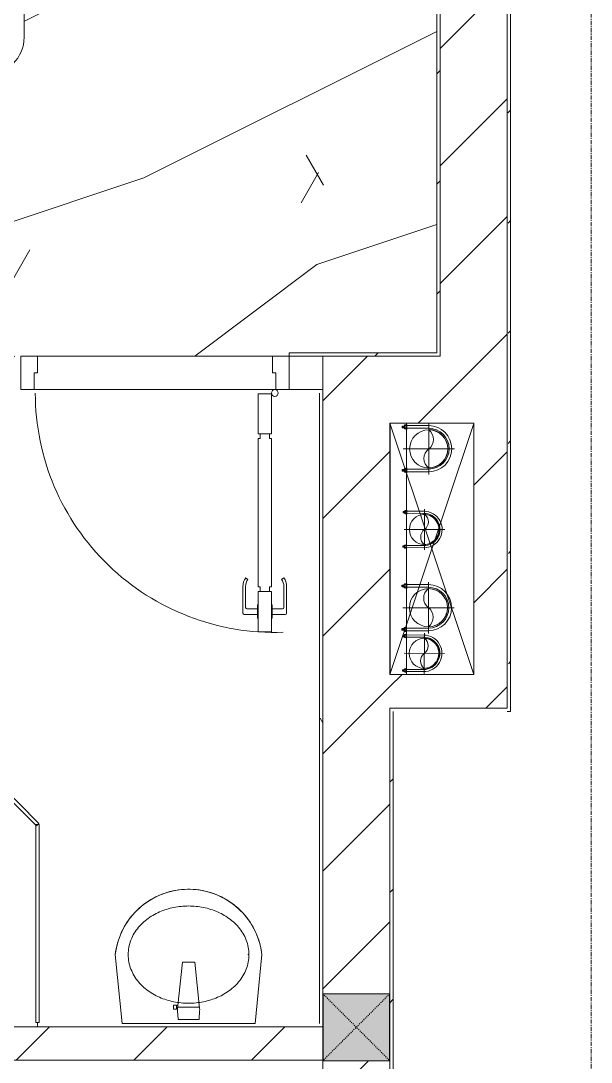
# Model space of a CAD drawing. Header units: millimetres. Extents: x 5121 to 246734, y -48180 to 129206.
# Drawn here: x 40953 to 42653, y 40231 to 43337 of the extents above; entities that cross this region are included whole.
import ezdxf

# ---------------------------------------------------------------- set-up
doc = ezdxf.new("R2010")
doc.units = ezdxf.units.MM
for name, pattern in [('Dash', [6, 3, -3]), ('Grid Line', [22.225, 12.7, -3.175, 3.175, -3.175]), ('IMPORT-CENTER _3_', [10.16, 6.35, -1.27, 1.27, -1.27])]:
    doc.linetypes.add(name, pattern=pattern)
for name, color, linetype, lineweight in [('0-1', 7, 'Continuous', 5), ('0-2', 50, 'Continuous', 9), ('A-DETL-GENF-1', 50, 'Continuous', 9), ('A-DOOR-1', 253, 'Continuous', 9), ('A-DOOR-2', 50, 'Continuous', 9), ('A-FLOR-1', 50, 'Continuous', 9), ('A-FLOR-PATT-1', 9, 'Continuous', 9), ('A-GLAZ-CURT-1', 253, 'Continuous', 9), ('A-GLAZ-CURT-2', 50, 'Continuous', 9), ('A-WALL', 113, 'Continuous', 9), ('A-WALL-1', 250, 'Continuous', 18), ('A-WALL-2', 50, 'Continuous', 9), ('A-WALL-PATT-1', 9, 'Continuous', 9), ('A-WALL-PATT-2', 50, 'Continuous', 9), ('A-WALL-PATT-3', 111, 'Continuous', 9), ('G-IMPT', 8, 'Continuous', 9), ('G-IMPT-2', 8, 'IMPORT-CENTER _3_', 9), ('I-FURN-1', 253, 'Continuous', 9), ('M-EQPM', 50, 'Continuous', 9), ('P-SANR-FIXT-1', 253, 'Continuous', 9), ('P-SANR-FIXT-2', 221, 'Continuous', 9), ('S-COLS', 52, 'Continuous', 9), ('S-COLS-1', 7, 'Continuous', 5), ('S-COLS-5', 52, 'Continuous', 25), ('S-COLS-6', 52, 'Dash', 9), ('S-COLS-HDLN', 52, 'Dash', 9), ('S-GRID-1', 1, 'Grid Line', 9)]:
    doc.layers.add(name, color=color, linetype=linetype, lineweight=lineweight)
pattern_1 = [(45, (0, 0), (-175.3625, 175.3625), [])]
pattern_2 = [(45, (0, 0), (-164.4023, 164.4023), [])]

# ---------------------------------------------------------------- blocks, each defined once
blk = doc.blocks.new('NCV_TKTC_KET CAU_rvt-1-TKCS_MB TỔNG THỂ TẦNG 1')
at = {"layer": 'A-FLOR-1'}
blk.add_line((42052.7, 41386.9), (42052.7, 42136.9), dxfattribs=at)
blk = doc.blocks.new('DOOR_CW_01 CANH MO-PANEL KINH - DIG_02-800x2200-CỬA NHÔM KÍNH-400864-TKCS_MB TỔNG THỂ TẦNG 1')
at = {"layer": 'A-DETL-GENF-1'}
for p, q in [((-347, 772), (-307, 772)), ((-347, 652), (-347, 772)), ((-307, 772), (-307, 652)), ((-392, 637), (-392, 716.5)), ((-349, 720.5), (-388, 720.5)), ((-349, 731.8), (-347, 731.8)), ((-349, 692.2), (-349, 731.8)), ((-347, 692.2), (-347, 731.8)), ((-307, 692.2), (-307, 731.8)), ((-305, 731.8), (-307, 731.8)), ((-305, 692.2), (-305, 731.8)), ((-305, 720.5), (-266, 720.5)), ((-262, 637), (-262, 716.5)), ((-384, 699.5), (-384, 637)), ((-349, 703.5), (-380, 703.5)), ((-347, 692.2), (-349, 692.2)), ((-307, 692.2), (-305, 692.2)), ((-305, 703.5), (-274, 703.5)), ((-270, 699.5), (-270, 637)), ((-307, 652), (-347, 652)), ((-347, 638), (-341, 638)), ((-347, 638), (-347, 196)), ((-313, 652), (-341, 652)), ((-341, 652), (-341, 638)), ((-313, 638), (-313, 652)), ((-307, 638), (-313, 638)), ((-307, 196), (-307, 638)), ((-383.9, 611.2), (-377.3, 615.8)), ((-270.1, 611.2), (-276.7, 615.8)), ((-347, 196), (-341, 196)), ((-341, 196), (-341, 182)), ((-307, 196), (-313, 196)), ((-313, 182), (-313, 196)), ((-307, 182), (-347, 182)), ((-347, 182), (-347, 62)), ((-341, 182), (-313, 182)), ((-307, 62), (-307, 182)), ((-347, 62), (-307, 62))]:
    blk.add_line(p, q, dxfattribs=at)
blk.add_circle((-357, 60), 10, dxfattribs=at)
for centre, radius, start, end in [((-357, 60), 714, 360, 92), ((-388, 716.5), 4, 90, 180), ((-266, 716.5), 4, 0, 90), ((-380, 699.5), 4, 90, 180), ((-274, 699.5), 4, 0, 90), ((-347, 637), 45, 180, 215), ((-347, 637), 37, 180, 215), ((-307, 637), 37, 325, 0), ((-307, 637), 45, 325, 0)]:
    blk.add_arc(centre, radius, start, end, dxfattribs=at)
at = {"layer": 'A-DOOR-2'}
for p, q in [((-360, 50), (-400, 50)), ((-400, 50), (-400, -50)), ((-360, 0), (-360, 50)), ((-357, 50), (-332, 50)), ((400, 50), (360, 50)), ((360, 50), (360, 0)), ((400, -50), (400, 50)), ((-350, 0), (-360, 0)), ((-350, -50), (-350, 0)), ((360, 0), (350, 0)), ((350, 0), (350, -50)), ((-400, -50), (-350, -50)), ((350, -50), (400, -50))]:
    blk.add_line(p, q, dxfattribs=at)
blk = doc.blocks.new('bonruatreo - Chậu rửa-348246-TKCS_MB TỔNG THỂ TẦNG 1')
at = {"layer": 'P-SANR-FIXT-1'}
for p, q in [((-218.6, 205), (-198.4, 0)), ((180.6, 205), (176.4, 205)), ((198.4, 0), (218.6, 205)), ((-198.4, 0), (198.4, 0)), ((165, 0), (-165, 0))]:
    blk.add_line(p, q, dxfattribs=at)
at = {"layer": 'P-SANR-FIXT-1', "flags": 128}
blk.add_lwpolyline([(-218.6, 205), (-217.4, 213.7), (-215.9, 222.4), (-214, 231), (-211.8, 239.5), (-209.3, 247.9), (-206.4, 256.2), (-203.2, 264.4), (-199.6, 272.5), (-195.8, 280.4), (-191.6, 288.1), (-187.1, 295.7), (-182.3, 303.1), (-177.3, 310.3), (-171.9, 317.3), (-166.3, 324.1), (-160.4, 330.6), (-154.2, 336.9), (-147.8, 342.9), (-141.2, 348.7), (-134.3, 354.2), (-127.3, 359.4), (-120, 364.4), (-112.5, 369), (-104.9, 373.4), (-97.1, 377.4), (-89.1, 381.2), (-81, 384.6), (-72.7, 387.6), (-64.4, 390.4), (-55.9, 392.8), (-47.3, 394.8), (-38.7, 396.6), (-30, 397.9), (-21.3, 399), (-12.5, 399.6), (-3.7, 400), (5.1, 399.9), (13.9, 399.6), (22.6, 398.8), (31.4, 397.8), (40.1, 396.3), (48.7, 394.5), (57.2, 392.4), (65.7, 390), (74, 387.2), (82.2, 384.1), (90.3, 380.6), (98.3, 376.8), (106.1, 372.7), (113.7, 368.3), (121.1, 363.6), (128.4, 358.7), (135.4, 353.4), (142.2, 347.8), (148.8, 342), (155.2, 335.9), (161.3, 329.6), (167.2, 323), (172.8, 316.2), (178.1, 309.2), (183.1, 302), (187.8, 294.6), (192.2, 287), (196.4, 279.2), (200.2, 271.3), (203.7, 263.2), (206.8, 255), (209.7, 246.6), (212.2, 238.2), (214.3, 229.7), (216.1, 221.1), (217.6, 212.4), (218.6, 205)], dxfattribs=at)
at = {"layer": 'P-SANR-FIXT-1'}
blk.add_arc((0, 180), 220, 6.525, 173.475, dxfattribs=at)
for points in [[(-180, 205), (-180, 212.4), (-178.6, 227.3), (-172.4, 248.8), (-162.5, 268.9), (-149.4, 287), (-133.8, 303), (-116.1, 316.6), (-96.9, 327.9), (-76.5, 336.8), (-55.2, 343.5), (-33.3, 347.9), (-11.2, 350.1), (11.1, 350.1), (33.3, 347.9), (55.2, 343.5), (76.5, 336.8), (96.9, 327.9), (116.1, 316.6), (133.8, 302.9), (149.5, 287), (162.5, 268.8), (172.4, 248.8), (178.6, 227.3), (180, 212.4), (180, 205)], [(180, 205), (180, 197.6), (178.6, 182.7), (172.4, 161.2), (162.5, 141.2), (149.5, 123), (133.8, 107.1), (116.1, 93.4), (96.9, 82.1), (76.5, 73.2), (55.2, 66.5), (33.3, 62.1), (11.1, 59.9), (-11.2, 59.9), (-33.3, 62.1), (-55.2, 66.5), (-76.5, 73.2), (-96.9, 82.1), (-116.1, 93.4), (-133.8, 107), (-149.4, 123), (-162.5, 141.1), (-172.4, 161.2), (-178.6, 182.7), (-180, 197.6), (-180, 205)]]:
    blk.add_open_spline(points, degree=3, dxfattribs=at)
at = {"layer": 'P-SANR-FIXT-2'}
for p, q in [((-18.5, 182.5), (-32.2, 52.9)), ((18.5, 182.5), (-18.5, 182.5)), ((33, 45.4), (18.5, 182.5)), ((-35.6, 54.2), (-44.7, 54.2)), ((-44.7, 54.2), (-44.7, 42.8)), ((-44.7, 42.8), (-35.6, 42.8)), ((-35.6, 52.9), (-35.6, 54.2)), ((-32.2, 52.9), (-35.6, 52.9)), ((-35.6, 44.2), (-35.6, 52.9)), ((-35.6, 42.8), (-35.6, 44.2)), ((-35.6, 44.2), (-33.1, 44.2)), ((-32.2, 52.9), (-33.1, 44.2)), ((-33, 37.3), (-31.4, 12.2)), ((32.7, 48.5), (-32.7, 48.5)), ((31.4, 12.2), (33, 37.3)), ((-30.2, 11), (30.2, 11))]:
    blk.add_line(p, q, dxfattribs=at)
for centre, radius, start, end in [((5.5, 41.4), 38.7, 175.8543, 186.034), ((-5.5, 41.4), 38.7, 353.966, 6.034), ((-30.1, 12.3), 1.3, 183.5997, 268.7722), ((30.1, 12.3), 1.3, 271.2278, 356.4003)]:
    blk.add_arc(centre, radius, start, end, dxfattribs=at)
blk = doc.blocks.new('System Panel - Glazed-850632-TKCS_MB TỔNG THỂ TẦNG 1')
at = {"layer": 'A-GLAZ-CURT-2'}
for p, q in [((295.3, 5), (-295.3, 5)), ((-295.3, 5), (-295.3, -5)), ((295.3, -5), (295.3, 5)), ((-295.3, -5), (295.3, -5))]:
    blk.add_line(p, q, dxfattribs=at)
blk = doc.blocks.new('System Panel - Glazed-850633-TKCS_MB TỔNG THỂ TẦNG 1')
at = {"layer": 'A-GLAZ-CURT-2'}
for p, q in [((316.6, 5), (-316.6, 5)), ((-316.6, 5), (-316.6, -5)), ((316.6, -5), (316.6, 5)), ((-316.6, -5), (316.6, -5))]:
    blk.add_line(p, q, dxfattribs=at)
blk = doc.blocks.new('GIUONG NGU-2TAB-1600x2000 - GIUONG NGU-2TAB-1600x2000-842839-TKCS_MB TỔNG THỂ TẦNG 1')
at = {"layer": 'I-FURN-1'}
for p, q in [((8.5, 0), (8.5, -50)), ((458.5, -50), (458.5, 0)), ((458.5, 0), (458.5, -50)), ((2108.2, -50), (2108.2, 0)), ((2108.2, 0), (2108.2, -50)), ((2558.2, -50), (2558.2, 0)), ((458.5, -50), (8.5, -50)), ((8.5, -50), (8.5, -450.3)), ((8.5, -50), (458.5, -50)), ((458.5, -50), (8.5, -50)), ((8.5, -50), (8.5, -450.3)), ((458.5, -450.3), (458.5, -50)), ((2108.2, -50), (458.5, -50)), ((458.5, -50), (458.5, -1938.9)), ((458.5, -50), (2108.2, -50)), ((458.5, -1938.9), (458.5, -50)), ((458.5, -450.3), (458.5, -50)), ((458.5, -50), (2108.2, -50)), ((2558.2, -50), (2108.2, -50)), ((2108.2, -50), (2108.2, -450.3)), ((2108.2, -1938.9), (2108.2, -50)), ((2108.2, -50), (2558.2, -50)), ((2108.2, -50), (2558.2, -50)), ((2108.2, -450.3), (2108.2, -50)), ((2108.2, -50), (2108.2, -1938.9)), ((2558.2, -450.3), (2558.2, -50)), ((2558.2, -50), (2558.2, -450.3)), ((233.5, -86.8), (233.5, -413.5)), ((2333.2, -86.8), (2333.2, -413.5)), ((508.5, -100), (2058.2, -100)), ((508.5, -1938.9), (508.5, -100)), ((2058.2, -100), (2058.2, -1938.9)), ((120.2, -250.2), (346.8, -250.2)), ((2446.5, -250.2), (2219.8, -250.2)), ((8.5, -450.3), (458.5, -450.3)), ((8.5, -450.3), (458.5, -450.3)), ((2108.2, -450.3), (2558.2, -450.3)), ((2558.2, -450.3), (2108.2, -450.3)), ((1997.1, -2000), (569.6, -2000)), ((569.6, -2050), (1997.1, -2050)), ((1997.1, -2050), (569.6, -2050))]:
    blk.add_line(p, q, dxfattribs=at)
for centre in [(233.5, -250.2), (2333.2, -250.2)]:
    blk.add_circle(centre, 150.7, dxfattribs=at)
for centre, radius, start, end in [((569.6, -1938.9), 111.1, 180, 270), ((569.6, -1938.9), 111.1, 180, 270), ((569.6, -1938.9), 61.1, 180, 270), ((1997.1, -1938.9), 111.1, 270, 360), ((1997.1, -1938.9), 61.1, 270, 0), ((1997.1, -1938.9), 111.1, 270, 0)]:
    blk.add_arc(centre, radius, start, end, dxfattribs=at)
blk = doc.blocks.new('NCV_TKTC_TANG 1_rvt-1-TKCS_MB TỔNG THỂ TẦNG 1')
at = {"layer": 'A-FLOR-PATT-1'}
h = blk.add_hatch(dxfattribs=at)
h.set_pattern_fill('FP_6', color=256, style=0, pattern_type=2)
h.set_pattern_definition([(0, (0, 0), (2519.68, 629.92), [103.937, -1785.823, 103.937, -1785.823, -10078.72]), (0, (0, 0), (2519.68, 629.92), [-3779.52, 103.937, -3675.583, 103.937, -1785.823, -4409.44]), (0, (0, 0), (2519.68, 629.92), [-9448.8, 103.937, -1155.903, 103.937, -3045.663]), (120, (944.9, 314.96), (-1805.367, 1867.147), [103.937, -1785.823, 103.937, -11864.543]), (120, (944.9, 314.96), (-1805.367, 1867.147), [-1993.697, -1785.823, 103.937, -3675.583, -6299.2]), (120, (944.9, 314.96), (-1805.367, 1867.147), [-7559.04, 103.937, -1785.823, 103.937, -4305.503]), (120, (944.9, 314.96), (-1805.367, 1867.147), [-9552.737, -1155.903, 103.937, -3045.663]), (240, (1259.84, 1574.8), (-714.313, -2497.067), [103.937, -1785.823, 103.937, -11864.543]), (240, (1259.84, 1574.8), (-714.313, -2497.067), [-1993.697, -1785.823, 103.937, -3675.583, -6299.2]), (240, (1259.84, 1574.8), (-714.313, -2497.067), [-7559.04, 103.937, -1785.823, 103.937, -4305.503]), (240, (1259.84, 1574.8), (-714.313, -2497.067), [-9552.737, -1155.903, 103.937, -3045.663])])
h.paths.add_polyline_path([(41002.6, 42336.9), (41752.6, 42336.9), (41752.6, 42346.9), (42192.6, 42346.9), (42192.6, 43726.9), (41642.6, 43726.9), (41642.6, 45226.9), (41412.3, 45226.9), (41412.3, 44776.6), (40962.3, 44776.6), (40961.8, 43284.4), (40958.5, 43259.3), (40947.4, 43232.5), (40927.5, 43207.8), (40906.7, 43191.8), (40879.9, 43180.7), (40851.2, 43176.9), (39423.7, 43176.9), (39395, 43180.7), (39364.3, 43194.8), (39345.2, 43209.5), (39327.5, 43232.5), (39316.4, 43259.3), (39312.6, 43288), (39312.6, 44776.6), (38862.6, 44776.6), (38862.6, 45126.9), (38852.6, 45126.9), (38852.6, 45136.9), (38152.6, 45136.9), (38152.6, 45126.9), (38162.6, 45126.9), (38162.6, 43336.9), (38152.6, 43336.9), (38152.6, 42436.9), (38162.6, 42436.9), (38162.6, 42346.9), (39252.6, 42346.9), (39252.6, 42596.9), (40852.6, 42596.9), (40852.6, 42346.9), (40952.6, 42346.9), (40952.6, 42336.9), (40992.6, 42336.9)])
h = blk.add_hatch(dxfattribs=at)
h.set_pattern_fill('FP_4', color=256, style=0, pattern_type=2)
h.set_pattern_definition([(216.87, (516.46, 1291.15), (3873.4454, 2582.3069), [645.575, -5810.175]), (206.565, (1291.15, 903.8), (-1291.1515, -1291.149), [1443.55, -1443.55]), (198.435, (1291.15, 258.23), (-2582.2983, -1291.1527), [816.596, -3266.38])])
h.paths.add_polyline_path([(41002.6, 42336.9), (41752.6, 42336.9), (41752.6, 42346.9), (42192.6, 42346.9), (42192.6, 43726.9), (41642.6, 43726.9), (41642.6, 45226.9), (41412.3, 45226.9), (41412.3, 44776.6), (40962.3, 44776.6), (40961.8, 43284.4), (40958.5, 43259.3), (40947.4, 43232.5), (40927.5, 43207.8), (40906.7, 43191.8), (40879.9, 43180.7), (40851.2, 43176.9), (39423.7, 43176.9), (39395, 43180.7), (39364.3, 43194.8), (39345.2, 43209.5), (39327.5, 43232.5), (39316.4, 43259.3), (39312.6, 43288), (39312.6, 44776.6), (38862.6, 44776.6), (38862.6, 45126.9), (38852.6, 45126.9), (38852.6, 45136.9), (38152.6, 45136.9), (38152.6, 45126.9), (38162.6, 45126.9), (38162.6, 43336.9), (38152.6, 43336.9), (38152.6, 42436.9), (38162.6, 42436.9), (38162.6, 42346.9), (39252.6, 42346.9), (39252.6, 42596.9), (40852.6, 42596.9), (40852.6, 42346.9), (40952.6, 42346.9), (40952.6, 42336.9), (40992.6, 42336.9)])
at = {"layer": 'A-WALL-PATT-1'}
h = blk.add_hatch(dxfattribs=at)
h.set_pattern_fill('FP_2', color=256, style=0, pattern_type=2)
h.set_pattern_definition(pattern_1)
h.paths.add_polyline_path([(40952.6, 42236.9), (40952.6, 42336.9), (40052.6, 42336.9), (40052.6, 42236.9), (40927.5, 42236.9)])
h.paths.add_polyline_path([(41852.6, 42236.9), (41852.6, 42336.9), (41752.6, 42336.9), (41752.6, 42236.9)])
h = blk.add_hatch(dxfattribs=at)
h.set_pattern_fill('FP_11', color=256, style=0, pattern_type=2)
h.set_pattern_definition([(0, (0, 0), (1259.84, 314.96), [103.937, -840.943, 103.937, -840.943, -5039.36]), (0, (0, 0), (1259.84, 314.96), [-1889.76, 103.937, -1785.823, 103.937, -840.943, -2204.72]), (0, (0, 0), (1259.84, 314.96), [-4724.4, 103.937, -525.983, 103.937, -1470.863]), (120, (472.44, 157.48), (-902.6834, 933.5734), [103.937, -840.943, 103.937, -5880.303]), (120, (472.44, 157.48), (-902.6834, 933.5734), [-1048.817, -840.943, 103.937, -1785.823, -3149.6]), (120, (472.44, 157.48), (-902.6834, 933.5734), [-3779.52, 103.937, -840.943, 103.937, -2100.783]), (120, (472.44, 157.48), (-902.6834, 933.5734), [-4828.337, -525.983, 103.937, -1470.863]), (240, (629.92, 787.4), (-357.1566, -1248.5334), [103.937, -840.943, 103.937, -5880.303]), (240, (629.92, 787.4), (-357.1566, -1248.5334), [-1048.817, -840.943, 103.937, -1785.823, -3149.6]), (240, (629.92, 787.4), (-357.1566, -1248.5334), [-3779.52, 103.937, -840.943, 103.937, -2100.783]), (240, (629.92, 787.4), (-357.1566, -1248.5334), [-4828.337, -525.983, 103.937, -1470.863])])
h.paths.add_polyline_path([(41842.6, 40346.9), (41852.6, 40346.9), (41852.6, 42226.9), (41842.6, 42226.9), (41842.6, 40436.4)])
h = blk.add_hatch(dxfattribs=at)
h.set_pattern_fill('FP_2', color=256, style=0, pattern_type=2)
h.set_pattern_definition(pattern_1)
h.paths.add_polyline_path([(41852.6, 40236.9), (41852.6, 40336.9), (40052.6, 40336.9), (40052.6, 40236.9), (41544.9, 40236.9)])
h.paths.add_polyline_path([(38152.6, 40236.9), (39952.6, 40236.9), (39952.6, 40336.9), (38152.6, 40336.9), (38152.6, 40242.2)])
at = {"layer": 'A-WALL-PATT-2'}
h = blk.add_hatch(dxfattribs=at)
h.set_pattern_fill('FP_10', color=256, style=0, pattern_type=2)
h.set_pattern_definition(pattern_2)
h.paths.add_polyline_path([(42202.6, 42346.9), (42202.6, 45236.9), (42192.6, 45236.6), (42192.6, 42346.9)])
h = blk.add_hatch(dxfattribs=at)
h.set_pattern_fill('FP_10', color=256, style=0, pattern_type=2)
h.set_pattern_definition(pattern_2)
h.paths.add_polyline_path([(38458.1, 42336.9), (40952.6, 42336.9), (40952.6, 42346.9), (38152.6, 42346.9), (38152.6, 42336.9), (38162.6, 42336.9)])
h.paths.add_polyline_path([(42192.6, 42336.9), (42202.6, 42336.9), (42202.6, 42346.9), (41752.6, 42346.9), (41752.6, 42336.9), (42162.2, 42336.9)])
h = blk.add_hatch(dxfattribs=at)
h.set_pattern_fill('FP_10', color=256, style=0, pattern_type=2)
h.set_pattern_definition(pattern_2)
h.paths.add_polyline_path([(41852.6, 37236.9), (41852.6, 37387.8), (41842.6, 37387.8), (41842.6, 37236.9)])
h.paths.add_polyline_path([(41842.6, 38477.8), (41852.6, 38477.8), (41852.6, 40236.9), (41842.6, 40235.7), (41842.6, 39126.9)])
at = {"layer": 'A-FLOR-1'}
for p, q in [((41002.6, 42336.9), (41702.6, 42336.9)), ((41702.6, 42336.9), (41002.6, 42336.9)), ((40992.6, 42236.9), (41712.6, 42236.9)), ((41852.6, 42226.9), (41852.6, 42236.9)), ((41002.6, 40348.9), (41002.6, 40336.9)), ((41852.6, 40336.9), (41852.6, 40346.9))]:
    blk.add_line(p, q, dxfattribs=at)
at = {"layer": 'A-WALL-1'}
for p, q in [((42192.6, 45226.9), (42192.6, 42346.9)), ((42202.6, 42346.9), (42202.6, 45236.9)), ((42192.6, 42346.9), (41752.6, 42346.9)), ((41752.6, 42346.9), (41752.6, 42336.9)), ((41852.6, 42236.9), (41852.6, 42336.9)), ((41852.6, 42336.9), (42202.6, 42336.9)), ((42202.6, 42336.9), (42202.6, 42346.9)), ((41842.6, 42226.9), (41842.6, 40346.9)), ((41852.6, 40346.9), (41852.6, 42226.9)), ((41852.6, 40336.9), (40052.6, 40336.9)), ((41852.6, 40236.9), (41852.6, 40336.9)), ((40052.6, 40236.9), (41852.6, 40236.9)), ((41852.6, 40236.9), (41842.6, 40236.9)), ((41852.6, 38477.8), (41852.6, 40236.9))]:
    blk.add_line(p, q, dxfattribs=at)
at = {"layer": 'A-WALL-2'}
for p, q in [((41002.6, 42336.9), (41702.6, 42336.9)), ((41852.6, 42336.9), (41752.6, 42336.9)), ((41752.6, 42336.9), (41852.6, 42336.9)), ((41752.6, 42236.9), (41852.6, 42236.9))]:
    blk.add_line(p, q, dxfattribs=at)
at = {"layer": 'A-DOOR-1', "rotation": 180}
blk.add_blockref('DOOR_CW_01 CANH MO-PANEL KINH - DIG_02-800x2200-CỬA NHÔM KÍNH-400864-TKCS_MB TỔNG THỂ TẦNG 1', (41352.6, 42286.9), dxfattribs=at)
at = {"layer": 'A-GLAZ-CURT-1'}
for name, p, rotation in [('System Panel - Glazed-850633-TKCS_MB TỔNG THỂ TẦNG 1', (40778.7, 41163.5), 135.0000000000007), ('System Panel - Glazed-850632-TKCS_MB TỔNG THỂ TẦNG 1', (41002.6, 40644.3), 90.0000000000005)]:
    blk.add_blockref(name, p, dxfattribs=dict(at, rotation=rotation))
at = {"layer": 'I-FURN-1'}
blk.add_blockref('GIUONG NGU-2TAB-1600x2000 - GIUONG NGU-2TAB-1600x2000-842839-TKCS_MB TỔNG THỂ TẦNG 1', (38854.1, 45226.9), dxfattribs=at)
at = {"layer": 'P-SANR-FIXT-1'}
blk.add_blockref('bonruatreo - Chậu rửa-348246-TKCS_MB TỔNG THỂ TẦNG 1', (41452.6, 40346.9), dxfattribs=at)
blk = doc.blocks.new('TKTC_XREF_251221_MB TANG 1 - TKTC_XREF_260130_MB TANG 1_dwg_CUM U_DN100-V204-TKCS_MB TỔNG THỂ TẦNG 1')
at = {"layer": 'G-IMPT'}
for p, q in [((-79.1, 66.6), (-79.1, 63.4)), ((-76.6, 66.6), (-76.6, 63.4)), ((-74.6, 66.6), (-74.6, 63.4)), ((-72.7, 69.3), (-72.7, 60.7)), ((-66.9, 67.9), (-71.7, 67.9)), ((-66.9, 62.1), (-71.7, 62.1)), ((-65, 69), (0, 69)), ((-79.1, -63.4), (-79.1, -66.6)), ((-76.6, -63.4), (-76.6, -66.6)), ((-74.6, -63.4), (-74.6, -66.6)), ((-72.7, -60.7), (-72.7, -69.3)), ((-66.9, -62.1), (-71.7, -62.1)), ((-66.9, -67.9), (-71.7, -67.9)), ((-65, -69), (0, -69))]:
    blk.add_line(p, q, dxfattribs=at)
at = {"layer": 'G-IMPT', "flags": 128}
for points in [[(-72.7, 67.6), (-78.1, 67.6), (-78.1, 62.4), (-72.7, 62.4)], [(-71.7, 59.2), (-66.9, 59.2), (-66.9, 70.8), (-71.7, 70.8)], [(-66.9, 70.8), (-66.9, 72.7), (-65, 72.7), (-65, 57.3), (-66.9, 57.3), (-66.9, 59.2)], [(-65, 61), (0, 61), (0, 57)], [(-72.7, -62.4), (-78.1, -62.4), (-78.1, -67.6), (-72.7, -67.6)], [(-71.7, -70.8), (-66.9, -70.8), (-66.9, -59.2), (-71.7, -59.2)], [(-66.9, -59.2), (-66.9, -57.3), (-65, -57.3), (-65, -72.7), (-66.9, -72.7), (-66.9, -70.8)], [(-65, -61), (0, -61), (0, -57)]]:
    blk.add_lwpolyline(points, dxfattribs=at)
at = {"layer": 'G-IMPT'}
for centre, radius, start, end in [((-78.1, 66.6), 0.96, 90, 180), ((-78.1, 63.4), 0.96, 180, 270), ((-71.1, 69.3), 1.56, 112.6199, 247.3801), ((-67.9, 65), 4.8, 143.1301, 216.8699), ((-71.1, 60.7), 1.56, 112.6199, 247.3801), ((0, 0), 69, 270, 90), ((0, 0), 61, 270, 90), ((0, 0), 57, 270, 90), ((-78.1, -63.4), 0.96, 90, 180), ((-78.1, -66.6), 0.96, 180, 270), ((-71.1, -60.7), 1.56, 112.6199, 247.3801), ((-67.9, -65), 4.8, 143.1301, 216.8699), ((-71.1, -69.3), 1.56, 112.6199, 247.3801)]:
    blk.add_arc(centre, radius, start, end, dxfattribs=at)
blk = doc.blocks.new('TKTC_XREF_251221_MB TANG 1 - TKTC_XREF_260130_MB TANG 1_dwg_$cc-V205-TKCS_MB TỔNG THỂ TẦNG 1')
at = {"layer": 'G-IMPT'}
blk.add_circle((0, 0), 0.5, dxfattribs=at)
for centre, radius, start, end in [((0, 0), 0.5, 90, 270), ((0.188, 0.25), 0.313, 126.8699, 233.1301), ((-0.188, -0.25), 0.313, 306.8699, 53.1301)]:
    blk.add_arc(centre, radius, start, end, dxfattribs=at)
at = {"layer": 'G-IMPT-2'}
for p, q in [((0, -0.673), (0, 0.673)), ((-0.673, 0), (0.673, 0))]:
    blk.add_line(p, q, dxfattribs=at)
blk = doc.blocks.new('TKTC_XREF_251221_MB TANG 1 - TKTC_XREF_260130_MB TANG 1_dwg_$cc-4202114-TKCS_MB TỔNG THỂ TẦNG 1')
at = {"layer": 'G-IMPT'}
blk.add_circle((0, 0), 0.5, dxfattribs=at)
for centre, radius, start, end in [((0, 0), 0.5, 90, 270), ((0.188, 0.25), 0.313, 126.8699, 233.1301), ((-0.188, -0.25), 0.313, 306.8699, 53.1301)]:
    blk.add_arc(centre, radius, start, end, dxfattribs=at)
at = {"layer": 'G-IMPT-2'}
for p, q in [((0, -0.673), (0, 0.673)), ((-0.673, 0), (0.673, 0))]:
    blk.add_line(p, q, dxfattribs=at)
blk = doc.blocks.new('TKTC_XREF_251221_MB TANG 1 - TKTC_XREF_260130_MB TANG 1_dwg_CUM U_DN100-4202115-TKCS_MB TỔNG THỂ TẦNG 1')
at = {"layer": 'G-IMPT'}
blk.add_hatch(color=256, dxfattribs=at).paths.add_polyline_path([(0, -61), (0.5, -56.9), (25.7, -50.5), (36.6, -43.1), (47.8, -30.5), (54.6, -15.8), (55.1, -14.8), (57, 0), (52.8, 20.1), (43.1, 36.6), (30.5, 47.8), (15.8, 54.6), (14.8, 55.1), (0, 58.9), (0, 61), (28.5, 53.7), (40.3, 45.3), (49.4, 35), (55.1, 25.1), (59.4, 11.9), (59.4, -11.9), (53.7, -28.5), (45.3, -40.3), (35, -49.4), (25.1, -55.1), (14.8, -59.1), (0.5, -60.9)])
for p, q in [((-79.1, 66.6), (-79.1, 63.4)), ((-76.6, 66.6), (-76.6, 63.4)), ((-74.6, 66.6), (-74.6, 63.4)), ((-72.7, 69.3), (-72.7, 60.7)), ((-66.9, 67.9), (-71.7, 67.9)), ((-65, 69), (0, 69)), ((-66.9, 62.1), (-71.7, 62.1)), ((-72.7, -60.7), (-72.7, -69.3)), ((-66.9, -62.1), (-71.7, -62.1)), ((-79.1, -63.4), (-79.1, -66.6)), ((-76.6, -63.4), (-76.6, -66.6)), ((-74.6, -63.4), (-74.6, -66.6)), ((-66.9, -67.9), (-71.7, -67.9)), ((-65, -69), (0, -69))]:
    blk.add_line(p, q, dxfattribs=at)
at = {"layer": 'G-IMPT', "flags": 128}
for points in [[(-72.7, 67.6), (-78.1, 67.6), (-78.1, 62.4), (-72.7, 62.4)], [(-71.7, 59.2), (-66.9, 59.2), (-66.9, 70.8), (-71.7, 70.8)], [(-66.9, 70.8), (-66.9, 72.7), (-65, 72.7), (-65, 57.3), (-66.9, 57.3), (-66.9, 59.2)], [(-65, 61), (0, 61), (0, 57)], [(-71.7, -70.8), (-66.9, -70.8), (-66.9, -59.2), (-71.7, -59.2)], [(-66.9, -59.2), (-66.9, -57.3), (-65, -57.3), (-65, -72.7), (-66.9, -72.7), (-66.9, -70.8)], [(-65, -61), (0, -61), (0, -57)], [(-72.7, -62.4), (-78.1, -62.4), (-78.1, -67.6), (-72.7, -67.6)]]:
    blk.add_lwpolyline(points, dxfattribs=at)
at = {"layer": 'G-IMPT'}
for centre, radius, start, end in [((-78.1, 66.6), 0.96, 90, 180), ((-78.1, 63.4), 0.96, 180, 270), ((-71.1, 69.3), 1.56, 112.6199, 247.3801), ((-67.9, 65), 4.8, 143.1301, 216.8699), ((0, 0), 69, 270, 90), ((-71.1, 60.7), 1.56, 112.6199, 247.3801), ((0, 0), 61, 270, 90), ((0, 0), 57, 270, 90), ((-71.1, -60.7), 1.56, 112.6199, 247.3801), ((-67.9, -65), 4.8, 143.1301, 216.8699), ((-78.1, -63.4), 0.96, 90, 180), ((-78.1, -66.6), 0.96, 180, 270), ((-71.1, -69.3), 1.56, 112.6199, 247.3801)]:
    blk.add_arc(centre, radius, start, end, dxfattribs=at)
blk = doc.blocks.new('TKTC_XREF_251221_MB TANG 1 - TKTC_XREF_260130_MB TANG 1_dwg_$cc-V203-TKCS_MB TỔNG THỂ TẦNG 1')
at = {"layer": 'G-IMPT'}
blk.add_circle((0, 0), 0.5, dxfattribs=at)
for centre, radius, start, end in [((0, 0), 0.5, 90, 270), ((0.188, 0.25), 0.313, 126.8699, 233.1301), ((-0.188, -0.25), 0.313, 306.8699, 53.1301)]:
    blk.add_arc(centre, radius, start, end, dxfattribs=at)
at = {"layer": 'G-IMPT-2'}
for p, q in [((0, -0.673), (0, 0.673)), ((-0.673, 0), (0.673, 0))]:
    blk.add_line(p, q, dxfattribs=at)
blk = doc.blocks.new('TKTC_XREF_251221_MB TANG 1 - TKTC_XREF_260130_MB TANG 1_dwg_$cc-4202116-TKCS_MB TỔNG THỂ TẦNG 1')
at = {"layer": 'G-IMPT'}
blk.add_circle((0, 0), 0.5, dxfattribs=at)
for centre, radius, start, end in [((0, 0), 0.5, 90, 270), ((0.188, 0.25), 0.313, 126.8699, 233.1301), ((-0.188, -0.25), 0.313, 306.8699, 53.1301)]:
    blk.add_arc(centre, radius, start, end, dxfattribs=at)
at = {"layer": 'G-IMPT-2'}
for p, q in [((0, -0.673), (0, 0.673)), ((-0.673, 0), (0.673, 0))]:
    blk.add_line(p, q, dxfattribs=at)
blk = doc.blocks.new('TKTC_XREF_251221_MB TANG 1 - TKTC_XREF_260130_MB TANG 1_dwg-4202109-TKCS_MB TỔNG THỂ TẦNG 1')
at = {"layer": 'G-IMPT'}
blk.add_line((-161098.4, -359209.7), (-161098.4, -359959.7), dxfattribs=at)
at = {"layer": 'G-IMPT', "flags": 128}
blk.add_lwpolyline([(-161089, -359959.7), (-161049.2, -359959.5), (-161049.2, -359209.7)], dxfattribs=at)
at = {"extrusion": (0, 0, -1)}
for name, p, xscale, yscale, zscale, rotation in [('TKTC_XREF_251221_MB TANG 1 - TKTC_XREF_260130_MB TANG 1_dwg_CUM U_DN100-4202115-TKCS_MB TỔNG THỂ TẦNG 1', (160983.4, -359285.7), 0.9975000000000005, 0.9975000000000005, -0.9975000000000005, 180.0467435561312), ('TKTC_XREF_251221_MB TANG 1 - TKTC_XREF_260130_MB TANG 1_dwg_$cc-V203-TKCS_MB TỔNG THỂ TẦNG 1', (160983.4, -359286.6), 113.7150000000092, 113.7150000000092, -113.7150000000092, 0.04476088158440977), ('TKTC_XREF_251221_MB TANG 1 - TKTC_XREF_260130_MB TANG 1_dwg_$cc-4202116-TKCS_MB TỔNG THỂ TẦNG 1', (160995.9, -359526.8), 90.00000000005133, 90.00000000005133, -90.00000000005132, 0.419778997776333), ('TKTC_XREF_251221_MB TANG 1 - TKTC_XREF_260130_MB TANG 1_dwg_CUM U_DN100-4202115-TKCS_MB TỔNG THỂ TẦNG 1', (160984.2, -359760), 0.9974999999999966, 0.9974999999999966, -0.9974999999999966, 180.0467435564899), ('TKTC_XREF_251221_MB TANG 1 - TKTC_XREF_260130_MB TANG 1_dwg_$cc-V205-TKCS_MB TỔNG THỂ TẦNG 1', (160996.4, -359896.2), 90.0000000000512, 90.0000000000512, -90.0000000000512, 0.419778997776333)]:
    blk.add_blockref(name, p, dxfattribs=dict(at, xscale=xscale, yscale=yscale, zscale=zscale, rotation=rotation))
for name, p, xscale, yscale, zscale, rotation in [('TKTC_XREF_251221_MB TANG 1 - TKTC_XREF_260130_MB TANG 1_dwg_CUM U_DN100-V204-TKCS_MB TỔNG THỂ TẦNG 1', (-160997.8, -359526.8), 0.7894736842105257, 0.7894736842105257, 0.7894736842105257, 359.5802210006296), ('TKTC_XREF_251221_MB TANG 1 - TKTC_XREF_260130_MB TANG 1_dwg_$cc-4202114-TKCS_MB TỔNG THỂ TẦNG 1', (-160984.2, -359760), 113.7150000000092, 113.7150000000092, 113.7150000000092, 179.9532564459116), ('TKTC_XREF_251221_MB TANG 1 - TKTC_XREF_260130_MB TANG 1_dwg_CUM U_DN100-V204-TKCS_MB TỔNG THỂ TẦNG 1', (-160998.3, -359896.2), 0.7894736842105242, 0.7894736842105242, 0.7894736842105242, 359.5802210006287)]:
    blk.add_blockref(name, p, dxfattribs=dict(xscale=xscale, yscale=yscale, zscale=zscale, rotation=rotation))
blk = doc.blocks.new('TKTC_XREF_251221_MB TANG 1 - TKTC_XREF_251221_MB TANG 1-2038492-TKCS_MB TỔNG THỂ TẦNG 1')
blk.add_blockref('TKTC_XREF_251221_MB TANG 1 - TKTC_XREF_260130_MB TANG 1_dwg-4202109-TKCS_MB TỔNG THỂ TẦNG 1', (169499.1, 384109.7))
blk = doc.blocks.new('G1_SOF - BO TRU - 200x200-3050151-TKCS_MB TỔNG THỂ TẦNG 1')
at = {"layer": 'S-COLS-HDLN'}
for p, q in [((-100, 100), (100, -100)), ((100, 100), (-100, -100))]:
    blk.add_line(p, q, dxfattribs=at)

msp = doc.modelspace()

# ---------------------------------------------------------------- hatches: boundary and pattern name
at = {"layer": 'A-WALL-PATT-3'}
h = msp.add_hatch(dxfattribs=at)
h.set_pattern_fill('FP_43', color=256, style=0, pattern_type=2)
h.set_pattern_definition(pattern_2)
h.paths.add_polyline_path([(42406.2, 41276.9), (42412.6, 41276.9), (42412.6, 45446.9), (42402.6, 45446.9), (42406.1, 41276.9)])
h = msp.add_hatch(dxfattribs=at)
h.set_pattern_fill('FP_1', color=256, style=0, pattern_type=2)
h.set_pattern_definition(pattern_1)
h.paths.add_polyline_path([(42270.7, 42336.9), (42402.6, 42336.9), (42402.6, 45236.9), (42202.6, 45236.9), (42202.6, 42336.9)])
h = msp.add_hatch(dxfattribs=at)
h.set_pattern_fill('FP_1', color=256, style=0, pattern_type=2)
h.set_pattern_definition(pattern_1)
h.paths.add_polyline_path([(42302.7, 42136.9), (42402.6, 42136.9), (42402.6, 42336.9), (41852.6, 42336.9), (41852.6, 42136.9), (42302.6, 42136.9)])
h = msp.add_hatch(dxfattribs=at)
h.set_pattern_fill('FP_1', color=256, style=0, pattern_type=2)
h.set_pattern_definition(pattern_1)
h.paths.add_polyline_path([(42052.6, 41286.9), (42052.5, 42136.9), (41852.6, 42136.9), (41852.6, 41286.9), (42052.5, 41286.9)])
h = msp.add_hatch(dxfattribs=at)
h.set_pattern_fill('FP_1', color=256, style=0, pattern_type=2)
h.set_pattern_definition(pattern_1)
h.paths.add_polyline_path([(42402.6, 41386.9), (42402.6, 41386.9), (42402.6, 42136.9), (42302.6, 42136.6), (42302.9, 41386.9), (42390.8, 41386.9)])
h = msp.add_hatch(dxfattribs=at)
h.set_pattern_fill('FP_1', color=256, style=0, pattern_type=2)
h.set_pattern_definition(pattern_1)
h.paths.add_polyline_path([(42402.6, 41286.9), (42402.6, 41386.9), (42052.6, 41386.7), (42052.7, 41286.9), (42402.6, 41286.9)])
h = msp.add_hatch(dxfattribs=at)
h.set_pattern_fill('FP_1', color=256, style=0, pattern_type=2)
h.set_pattern_definition(pattern_1)
h.paths.add_polyline_path([(41852.6, 37236.9), (42052.6, 37236.9), (42052.6, 37385.3), (41852.6, 37385.3)])
h.paths.add_polyline_path([(41892.6, 38475.3), (42052.6, 38475.3), (42052.3, 40235.3), (41852.6, 40235.3), (41852.6, 38475.3)])
h.paths.add_polyline_path([(41852.6, 40435.3), (42052.6, 40435.3), (42052.5, 41286.9), (41852.6, 41286.9), (41852.6, 40436.9)])
h = msp.add_hatch(dxfattribs=at)
h.set_pattern_fill('FP_43', color=256, style=0, pattern_type=2)
h.set_pattern_definition(pattern_2)
h.paths.add_polyline_path([(42062.6, 37036.9), (42062.6, 37385.3), (42052.6, 37385.3), (42052.8, 37036.9)])
h.paths.add_polyline_path([(42052.6, 38475.3), (42062.6, 38475.3), (42062.6, 41286.9), (42052.6, 41286.9), (42052.6, 39126.9)])
at = {"layer": 'S-COLS-1'}
msp.add_hatch(color=256, dxfattribs=at).paths.add_polyline_path([(42052.3, 40235.3), (42052.6, 40236.9), (42052.6, 40435.3), (41852.6, 40435.3), (41852.6, 40235.3)])

# ---------------------------------------------------------------- linework, layer by layer
at = {"layer": '0-2'}
for p, q in [((42302.6, 41387.8), (42052.5, 42136.9)), ((42052.5, 41386.9), (42302.6, 42136.1))]:
    msp.add_line(p, q, dxfattribs=at)
at = {"layer": 'A-WALL'}
for p, q in [((42052.6, 40435.3), (42052.6, 41286.9)), ((41852.6, 40435.3), (42052.6, 40435.3)), ((42052.6, 40235.3), (41852.6, 40235.3)), ((42052.6, 38475.3), (42052.6, 40235.3))]:
    msp.add_line(p, q, dxfattribs=at)
at = {"layer": 'A-WALL-1'}
for p, q in [((42412.6, 41276.9), (42412.6, 45446.9)), ((42402.6, 42336.9), (42402.6, 45436.9)), ((42402.6, 45436.9), (42402.6, 41286.9)), ((42202.6, 45236.9), (42202.6, 42336.9)), ((42202.6, 42336.9), (41852.6, 42336.9)), ((41852.6, 42336.9), (41852.6, 40435.3)), ((42052.6, 42136.9), (42302.6, 42136.9)), ((42052.6, 41386.9), (42052.6, 42136.9)), ((42302.6, 42136.9), (42302.6, 41386.9)), ((42302.6, 41386.9), (42052.6, 41386.9)), ((42402.6, 41286.9), (42052.6, 41286.9)), ((42062.6, 38475.3), (42062.6, 41276.9)), ((42402.6, 41276.9), (42412.6, 41276.9)), ((42052.6, 40435.3), (42052.6, 40235.3)), ((41852.6, 40235.3), (41852.6, 38475.3))]:
    msp.add_line(p, q, dxfattribs=at)
at = {"layer": 'S-COLS'}
for p, q in [((42052.6, 40435.3), (41852.6, 40435.3)), ((41852.6, 40235.3), (42052.6, 40235.3))]:
    msp.add_line(p, q, dxfattribs=at)
at = {"layer": 'S-COLS-5'}
for p, q in [((41852.6, 40435.3), (41852.6, 40235.3)), ((42052.6, 40235.3), (42052.6, 40435.3))]:
    msp.add_line(p, q, dxfattribs=at)
at = {"layer": 'S-GRID-1'}
msp.add_line((42652.6, 23210.6), (42652.6, 78232.7), dxfattribs=at)

# ---------------------------------------------------------------- block references
at = {"layer": '0-1'}
for name in ['NCV_TKTC_KET CAU_rvt-1-TKCS_MB TỔNG THỂ TẦNG 1', 'NCV_TKTC_TANG 1_rvt-1-TKCS_MB TỔNG THỂ TẦNG 1']:
    msp.add_blockref(name, (0, 0), dxfattribs=at)
at = {"layer": 'M-EQPM'}
msp.add_blockref('TKTC_XREF_251221_MB TANG 1 - TKTC_XREF_251221_MB TANG 1-2038492-TKCS_MB TỔNG THỂ TẦNG 1', (33652.6, 17236.9), dxfattribs=at)
at = {"layer": 'S-COLS-6'}
msp.add_blockref('G1_SOF - BO TRU - 200x200-3050151-TKCS_MB TỔNG THỂ TẦNG 1', (41952.6, 40335.3), dxfattribs=at)

doc.saveas('drawing.dxf')
